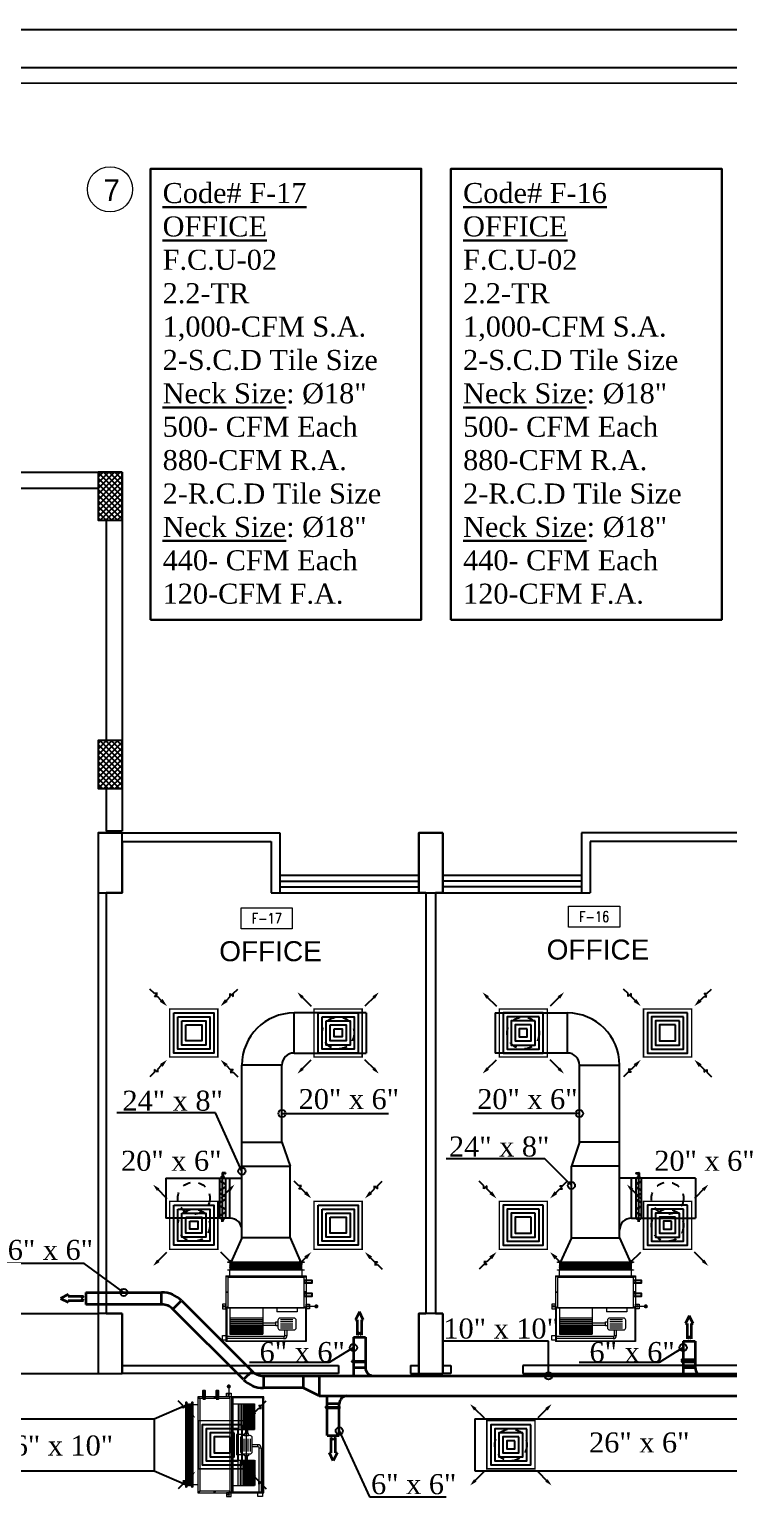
# Model space of a CAD drawing. Extents: x -432 to -365, y -145 to 173.
# Drawn here: x -399.82 to -391.1, y -85.91 to -67.47 of the extents above; entities that cross this region are included whole.
import ezdxf
from ezdxf.enums import TextEntityAlignment as Align

# ---------------------------------------------------------------- set-up
doc = ezdxf.new("R2010")
doc.units = 0
doc.header["$MEASUREMENT"] = 0
for name, pattern in [('DASHDOT', [1, 0.5, -0.25, 0, -0.25]), ('HIDDEN', [0.375, 0.25, -0.125]), ('HIDDEN-Z', [3, 2, -1])]:
    doc.linetypes.add(name, pattern=pattern)
for name, color, linetype in [('01_AC-EQUIP', 206, 'Continuous'), ('03_AC-S.DUCT', 5, 'Continuous'), ('12-AC-FL.CONN.', 2, 'Continuous'), ('A.C.VOLUM DAMPER', 2, 'Continuous'), ('COL', 2, 'Continuous'), ('COLHATCH', 5, 'Continuous'), ('column', 6, 'Continuous'), ('fram', 252, 'Continuous'), ('M-CH-WP-R', 40, 'HIDDEN-Z'), ('M-CH-WP-S', 142, 'Continuous'), ('M-DIFUSER', 195, 'Continuous'), ('M-DUCT-RA', 30, 'Continuous'), ('M-DUCT-SA', 5, 'Continuous'), ('M-EQBMNT', 21, 'Continuous'), ('WALL', 4, 'Continuous'), ('WIN', 5, 'Continuous'), ('ZONE TEXT', 73, 'Continuous')]:
    doc.layers.add(name, color=color, linetype=linetype)
for name, color, linetype, lineweight in [('04-AC_F.A.DUCT', 4, 'Continuous', 35), ('A-SYMB-RMNU', 4, 'Continuous', 9), ('AC-TEXT', 15, 'Continuous', 30), ('AXIS-TXT', 171, 'Continuous', 20)]:
    doc.layers.add(name, color=color, linetype=linetype, lineweight=lineweight)
doc.styles.add('AC', font='romans.shx', dxfattribs={"height": 0.2})
doc.styles.add('ARABY', font='sosa.shx')
doc.styles.add('ROMANS-TITLE', font='ROMANS.shx', dxfattribs={"width": 0.8})
doc.dimstyles.new('IHAB', dxfattribs={"dimscale": 0, "dimtxt": 0.15, "dimasz": 0.09, "dimexe": 0.18, "dimexo": 0.0625, "dimgap": 0, "dimtad": 0, "dimtih": 1, "dimtoh": 1, "dimzin": 0, "dimdsep": 46, "dimtxsty": 'ARABY', "dimcen": 0.03, "dimse1": 1, "dimse2": 1, "dimclrd": 36, "dimclrt": 42, "dimadec": 0, "dimazin": 0, "dimtfac": 1, "dimtmove": 1, "dimatfit": 3, "dimldrblk": 'ORIGIN', "dimfxl": 1, "dimtolj": 1, "dimtzin": 0, "dimarcsym": 0})

# ---------------------------------------------------------------- blocks, each defined once
blk = doc.blocks.new('*U251')
at = {"layer": 'M-DIFUSER', "ltscale": 5, "const_width": 18}
blk.add_lwpolyline([(-300, 300), (300, 300), (300, -300), (-300, -300)], close=True, dxfattribs=at)
at = {"layer": 'M-DIFUSER', "color": 21}
for points in [[(250, 250), (-250, 250), (-250, -250), (250, -250)], [(200, 200), (-200, 200), (-200, -200), (200, -200)], [(150, 150), (-150, 150), (-150, -150), (150, -150)], [(100, 100), (-100, 100), (-100, -100), (100, -100)], [(50, 50), (-50, 50), (-50, -50), (50, -50)]]:
    blk.add_lwpolyline(points, close=True, dxfattribs=at)
at = {"layer": 'M-DUCT-SA', "color": 5, "extrusion": (-5.07059e-20, -1.19855e-17, -1)}
blk.add_line((-461, 461), (-335, 335), dxfattribs=at)
at = {"layer": 'M-DUCT-SA', "color": 5, "extrusion": (-1.19855e-17, 5.07059e-20, -1)}
blk.add_line((461, 461), (335, 335), dxfattribs=at)
at = {"layer": 'M-DUCT-SA', "color": 5, "extrusion": (1.19855e-17, -5.07059e-20, -1)}
blk.add_line((-461, -461), (-335, -335), dxfattribs=at)
at = {"layer": 'M-DUCT-SA', "color": 5, "extrusion": (5.07059e-20, 1.19855e-17, -1)}
blk.add_line((461, -461), (335, -335), dxfattribs=at)
at = {"layer": 'M-DUCT-SA', "color": 5, "extrusion": (-5.07059e-20, -1.19855e-17, -1)}
blk.add_solid([(460, 428), (429, 459), (507, 507)], dxfattribs=at)
at = {"layer": 'M-DUCT-SA', "color": 5, "extrusion": (5.07059e-20, -1.19855e-17, -1)}
blk.add_solid([(-460, 428), (-429, 459), (-507, 507)], dxfattribs=at)
at = {"layer": 'M-DUCT-SA', "color": 5, "extrusion": (1.19855e-17, -5.07059e-20, -1)}
blk.add_solid([(428, -460), (459, -429), (507, -507)], dxfattribs=at)
at = {"layer": 'M-DUCT-SA', "color": 5, "extrusion": (-1.19855e-17, -5.07059e-20, -1)}
blk.add_solid([(-428, -460), (-459, -429), (-507, -507)], dxfattribs=at)
blk = doc.blocks.new('*U254')
at = {"layer": 'M-DIFUSER', "ltscale": 5, "const_width": 18}
blk.add_lwpolyline([(-300, 300), (300, 300), (300, -300), (-300, -300)], close=True, dxfattribs=at)
at = {"layer": 'M-DIFUSER', "color": 21}
for points in [[(250, 250), (-250, 250), (-250, -250), (250, -250)], [(200, 200), (-200, 200), (-200, -200), (200, -200)], [(150, 150), (-150, 150), (-150, -150), (150, -150)], [(100, 100), (-100, 100), (-100, -100), (100, -100)]]:
    blk.add_lwpolyline(points, close=True, dxfattribs=at)
at = {"layer": 'M-DUCT-RA', "color": 30}
for p, q in [((-491, 491), (-549, 549)), ((-491, 455), (-491, 491)), ((-455, 491), (-491, 455)), ((-455, 455), (-455, 491)), ((-406, 406), (-455, 455)), ((406, 406), (455, 455)), ((455, 491), (491, 491)), ((491, 455), (455, 491)), ((455, 455), (491, 455)), ((491, 491), (549, 549)), ((-491, -491), (-549, -549)), ((-491, -455), (-455, -491)), ((-455, -455), (-491, -455)), ((-455, -491), (-491, -491)), ((-406, -406), (-455, -455)), ((406, -406), (455, -455)), ((455, -491), (491, -455)), ((455, -455), (455, -491)), ((491, -455), (491, -491)), ((491, -491), (549, -549))]:
    blk.add_line(p, q, dxfattribs=at)
for points in [[(-389, 424), (-424, 389), (-335, 335)], [(424, 389), (389, 424), (335, 335)], [(-424, -389), (-389, -424), (-335, -335)], [(389, -424), (424, -389), (335, -335)]]:
    blk.add_solid(points, dxfattribs=at)
blk = doc.blocks.new('A$C069E27EC')
at = {"layer": '01_AC-EQUIP', "color": 2, "linetype": 'Continuous'}
for p, q in [((0, 0), (0, -130)), ((1, 0.3), (0.5, -1.3)), ((1, 0.3), (1.5, -1.3)), ((2, 0.3), (1.5, -1.3)), ((2, 0.3), (2.5, -1.3)), ((3, 0.3), (2.5, -1.3)), ((3, 0.3), (3.6, -1.3)), ((4.1, 0.3), (3.6, -1.3)), ((4.1, 0.3), (4.6, -1.3)), ((5.1, 0.3), (4.6, -1.3)), ((5.1, 0.3), (5.6, -1.3)), ((6.1, 0.3), (5.6, -1.3)), ((6.1, 0.3), (6.6, -1.3)), ((7.1, 0.3), (6.6, -1.3)), ((7.1, 0.3), (7.6, -1.3)), ((8.1, 0.3), (7.6, -1.3)), ((8.1, 0.3), (8.6, -1.3)), ((9.2, 0.3), (8.6, -1.3)), ((9.2, 0.3), (9.7, -1.3)), ((1.5, -128.7), (1.5, -1.3)), ((2.5, -128.7), (2.5, -1.3)), ((3.6, -128.7), (3.6, -1.3)), ((4.6, -128.7), (4.6, -1.3)), ((5.6, -128.7), (5.6, -1.3)), ((6.6, -128.7), (6.6, -1.3)), ((7.6, -128.7), (7.6, -1.3)), ((8.6, -128.7), (8.6, -1.3)), ((1, -130.3), (0.5, -128.7)), ((1, -130.3), (1.5, -128.7)), ((2, -130.3), (1.5, -128.7)), ((2, -130.3), (2.5, -128.7)), ((3, -130.3), (2.5, -128.7)), ((3, -130.3), (3.6, -128.7)), ((4.1, -130.3), (3.6, -128.7)), ((4.1, -130.3), (4.6, -128.7)), ((5.1, -130.3), (4.6, -128.7)), ((5.1, -130.3), (5.6, -128.7)), ((6.1, -130.3), (5.6, -128.7)), ((6.1, -130.3), (6.6, -128.7)), ((7.1, -130.3), (6.6, -128.7)), ((7.1, -130.3), (7.6, -128.7)), ((8.1, -130.3), (7.6, -128.7)), ((8.1, -130.3), (8.6, -128.7)), ((9.2, -130.3), (8.6, -128.7)), ((9.2, -130.3), (9.7, -128.7))]:
    blk.add_line(p, q, dxfattribs=at)
for points in [[(0, 2.5), (0.5, 2.5), (0.5, -132.5), (0, -132.5)], [(9.7, 2.5), (10.2, 2.5), (10.2, -132.5), (9.7, -132.5)]]:
    blk.add_lwpolyline(points, close=True, dxfattribs=at)
blk = doc.blocks.new('A$C7CD32F90')
at = {"layer": '01_AC-EQUIP', "color": 1, "lineweight": 20}
for p, q in [((0.089, -0.4), (0.089, -0.116)), ((0.408, -0.116), (0.089, -0.116)), ((0.408, -0.117), (0.089, -0.117)), ((0.408, -0.119), (0.089, -0.119)), ((0.408, -0.122), (0.089, -0.122)), ((0.408, -0.125), (0.089, -0.125)), ((0.408, -0.128), (0.089, -0.128)), ((0.408, -0.132), (0.089, -0.132)), ((0.408, -0.136), (0.089, -0.136)), ((0.408, -0.141), (0.089, -0.141)), ((0.408, -0.148), (0.089, -0.148)), ((0.408, -0.155), (0.089, -0.155)), ((0.408, -0.164), (0.089, -0.164)), ((0.408, -0.173), (0.089, -0.173)), ((0.408, -0.183), (0.089, -0.183)), ((0.408, -0.4), (0.408, -0.116)), ((0.683, -0.168), (0.526, -0.168)), ((0.599, -0.074), (0.599, -0.145)), ((0.626, -0.074), (0.599, -0.074)), ((0.626, -0.074), (0.626, -0.145)), ((0.639, -0.035), (1.2, -0.035)), ((0.639, -0.061), (0.639, -0.035)), ((0.639, -0.061), (1.2, -0.061)), ((0.791, -0.4), (0.791, -0.116)), ((0.791, -0.116), (1.11, -0.116)), ((0.791, -0.117), (1.11, -0.117)), ((0.791, -0.119), (1.11, -0.119)), ((0.791, -0.122), (1.11, -0.122)), ((0.791, -0.125), (1.11, -0.125)), ((0.791, -0.128), (1.11, -0.128)), ((0.791, -0.132), (1.11, -0.132)), ((0.791, -0.136), (1.11, -0.136)), ((0.791, -0.141), (1.11, -0.141)), ((0.791, -0.148), (1.11, -0.148)), ((0.791, -0.155), (1.11, -0.155)), ((0.791, -0.164), (1.11, -0.164)), ((0.791, -0.173), (1.11, -0.173)), ((0.791, -0.183), (1.11, -0.183)), ((1.11, -0.4), (1.11, -0.116)), ((0.408, -0.193), (0.089, -0.193)), ((0.408, -0.201), (0.089, -0.201)), ((0.408, -0.209), (0.089, -0.209)), ((0.408, -0.219), (0.089, -0.219)), ((0.408, -0.229), (0.089, -0.229)), ((0.408, -0.239), (0.089, -0.239)), ((0.408, -0.255), (0.089, -0.255)), ((0.408, -0.275), (0.089, -0.275)), ((0.408, -0.295), (0.089, -0.295)), ((0.089, -0.321), (0.408, -0.321)), ((0.408, -0.204), (0.46, -0.204)), ((0.408, -0.231), (0.46, -0.231)), ((0.472, -0.243), (0.472, -0.343)), ((0.472, -0.343), (0.726, -0.343)), ((0.683, -0.194), (0.526, -0.194)), ((0.683, -0.221), (0.526, -0.221)), ((0.683, -0.248), (0.526, -0.248)), ((0.683, -0.274), (0.526, -0.274)), ((0.726, -0.243), (0.726, -0.343)), ((0.791, -0.204), (0.739, -0.204)), ((0.791, -0.231), (0.739, -0.231)), ((0.791, -0.193), (1.11, -0.193)), ((0.791, -0.201), (1.11, -0.201)), ((0.791, -0.209), (1.11, -0.209)), ((0.791, -0.219), (1.11, -0.219)), ((0.791, -0.229), (1.11, -0.229)), ((0.791, -0.239), (1.11, -0.239)), ((0.791, -0.255), (1.11, -0.255)), ((0.791, -0.275), (1.11, -0.275)), ((0.791, -0.295), (1.11, -0.295)), ((1.11, -0.321), (0.791, -0.321)), ((0.022, -0.425), (0.001, -0.425)), ((0.011, -0.418), (0.011, -0.432)), ((0.472, -0.37), (0.726, -0.37)), ((0.472, -0.4), (0.472, -0.37)), ((0.726, -0.4), (0.726, -0.37)), ((1.178, -0.425), (1.199, -0.425)), ((1.189, -0.418), (1.189, -0.432)), ((0.022, -0.615), (0.001, -0.615)), ((0.011, -0.608), (0.011, -0.622)), ((1.178, -0.615), (1.199, -0.615)), ((1.189, -0.608), (1.189, -0.622)), ((0.022, -0.81), (0.001, -0.81)), ((0.011, -0.803), (0.011, -0.817)), ((0.1, -0.824), (0.1, -0.89)), ((1.1, -0.824), (1.1, -0.89)), ((1.178, -0.81), (1.199, -0.81)), ((1.189, -0.803), (1.189, -0.817))]:
    blk.add_line(p, q, dxfattribs=at)
at = {"layer": '01_AC-EQUIP', "color": 1, "linetype": 'DASHDOT', "lineweight": 20}
for p, q in [((0.408, -0.193), (0.089, -0.193)), ((0.791, -0.193), (1.11, -0.193))]:
    blk.add_line(p, q, dxfattribs=at)
at = {"layer": '01_AC-EQUIP', "color": 4, "lineweight": 20}
blk.add_line((-0.128, -0.438), (-0.023, -0.438), dxfattribs=at)
at = {"layer": '01_AC-EQUIP', "color": 1, "lineweight": 20}
for points in [[(0, -0.4), (1.2, -0.4), (1.2, 0), (0, 0)], [(0.012, -0.388), (1.188, -0.388), (1.188, -0.012), (0.012, -0.012)], [(1.244, -0.076), (1.2, -0.076), (1.2, -0.016), (1.244, -0.016)], [(0.485, -0.193), (0.46, -0.193), (0.46, -0.243), (0.485, -0.243)], [(0.714, -0.193), (0.739, -0.193), (0.739, -0.243), (0.714, -0.243)], [(-0.044, -0.407), (0, -0.407), (0, -0.467), (-0.044, -0.467)], [(1.2, -0.4), (0, -0.4), (0, -0.824), (1.2, -0.824)], [(1.175, -0.42), (0.024, -0.42), (0.024, -0.8), (1.175, -0.8)], [(1.244, -0.407), (1.2, -0.407), (1.2, -0.467), (1.244, -0.467)]]:
    blk.add_lwpolyline(points, close=True, dxfattribs=at)
blk.add_lwpolyline([(0.687, -0.145), (0.511, -0.145, 0.414214), (0.485, -0.171), (0.485, -0.264, 0.414214), (0.511, -0.291), (0.687, -0.291, 0.414214), (0.714, -0.264), (0.714, -0.171, 0.414214)], format="xyb", close=True, dxfattribs=at)
at = {"layer": '01_AC-EQUIP', "color": 4, "lineweight": 20, "const_width": 0.0252}
blk.add_lwpolyline([(-0.126, -0.45, 1), (-0.131, -0.425, 1)], format="xyb", close=True, dxfattribs=at)
at = {"layer": '01_AC-EQUIP', "color": 1, "lineweight": 20}
for centre in [(-0.023, -0.438), (1.223, -0.438)]:
    blk.add_circle(centre, 0.00932, dxfattribs=at)
for radius in [0.0399, 0.0133]:
    blk.add_arc((0.639, -0.074), radius, 90.0006, 180.0006, dxfattribs=at)
at = {"layer": '01_AC-EQUIP', "color": 1, "lineweight": 20, "extrusion": (0, 0, -1)}
for centre, major_axis, start_param, end_param in [((0.011, -0.425), (-0.00827, 0), -1.570796, 4.712389), ((0.011, -0.425), (-0.0047, 0), 3.141593, 9.424778), ((0.011, -0.615), (-0.00827, 0), -1.570796, 4.712389), ((0.011, -0.615), (-0.0047, 0), 3.141593, 9.424778), ((0.011, -0.81), (-0.00827, 0), -1.570796, 4.712389), ((0.011, -0.81), (-0.0047, 0), 3.141593, 9.424778)]:
    blk.add_ellipse(centre, major_axis=major_axis, ratio=0.646018, start_param=start_param, end_param=end_param, dxfattribs=at)
at = {"layer": '01_AC-EQUIP', "color": 1, "lineweight": 20}
for centre, major_axis, start_param, end_param in [((1.189, -0.425), (0.00827, 0), -1.570796, 4.712389), ((1.189, -0.425), (0.0047, 0), 3.141593, 9.424778), ((1.189, -0.615), (0.00827, 0), -1.570796, 4.712389), ((1.189, -0.615), (0.0047, 0), 3.141593, 9.424778), ((1.189, -0.81), (0.00827, 0), -1.570796, 4.712389), ((1.189, -0.81), (0.0047, 0), 3.141593, 9.424778)]:
    blk.add_ellipse(centre, major_axis=major_axis, ratio=0.646018, start_param=start_param, end_param=end_param, dxfattribs=at)
at = {"layer": 'M-CH-WP-R', "color": 6, "linetype": 'ByBlock', "ltscale": 1.5}
blk.add_lwpolyline([(0.025, -0.762), (0.025, -0.732), (-0.075, -0.732), (-0.075, -0.762)], close=True, dxfattribs=at)
at = {"layer": 'M-CH-WP-S', "color": 5, "linetype": 'ByBlock', "ltscale": 1.5}
blk.add_lwpolyline([(0.025, -0.597), (0.025, -0.567), (-0.075, -0.567), (-0.075, -0.597)], close=True, dxfattribs=at)
at = {"layer": 'M-EQBMNT', "color": 21, "linetype": 'ByBlock', "ltscale": 1.5}
for p, q in [((0.408, -0.116), (0.089, -0.116)), ((0.791, -0.116), (1.11, -0.116))]:
    blk.add_line(p, q, dxfattribs=at)
at = {"layer": '01_AC-EQUIP', "color": 1, "lineweight": 20, "xscale": 0.00784765227677817, "yscale": 0.00784765227677817, "zscale": 0.00784765227677817, "rotation": 270}
blk.add_blockref('A$C069E27EC', (1.11, -0.89), dxfattribs=at)
blk = doc.blocks.new('A$C224F6469')
at = {"layer": '01_AC-EQUIP', "color": 1, "lineweight": 20}
for p, q in [((0, 0), (1, 0)), ((0, -0.82), (0, 0)), ((1, -0.82), (1, 0)), ((0.007, -0.004), (0.988, -0.004)), ((0.007, -0.42), (0.007, -0.004)), ((0.32, -0.168), (0.163, -0.168)), ((0.236, -0.074), (0.236, -0.145)), ((0.263, -0.074), (0.236, -0.074)), ((0.263, -0.074), (0.263, -0.145)), ((0.276, -0.035), (1, -0.035)), ((0.276, -0.061), (0.276, -0.035)), ((0.276, -0.061), (1, -0.061)), ((0.541, -0.42), (0.541, -0.09)), ((0.541, -0.09), (0.949, -0.09)), ((0.541, -0.092), (0.949, -0.092)), ((0.541, -0.094), (0.949, -0.094)), ((0.541, -0.096), (0.949, -0.096)), ((0.541, -0.099), (0.949, -0.099)), ((0.541, -0.103), (0.949, -0.103)), ((0.541, -0.106), (0.949, -0.106)), ((0.541, -0.11), (0.949, -0.11)), ((0.541, -0.115), (0.949, -0.115)), ((0.541, -0.122), (0.949, -0.122)), ((0.541, -0.129), (0.949, -0.129)), ((0.541, -0.138), (0.949, -0.138)), ((0.541, -0.148), (0.949, -0.148)), ((0.541, -0.158), (0.949, -0.158)), ((0.541, -0.168), (0.949, -0.168)), ((0.541, -0.175), (0.949, -0.175)), ((0.541, -0.184), (0.949, -0.184)), ((0.949, -0.42), (0.949, -0.09)), ((0.988, -0.42), (0.988, -0.004)), ((0.32, -0.194), (0.163, -0.194)), ((0.32, -0.221), (0.163, -0.221)), ((0.32, -0.248), (0.163, -0.248)), ((0.32, -0.274), (0.163, -0.274)), ((0.541, -0.204), (0.376, -0.204)), ((0.541, -0.231), (0.376, -0.231)), ((0.541, -0.194), (0.949, -0.194)), ((0.541, -0.214), (0.949, -0.214)), ((0.541, -0.23), (0.949, -0.23)), ((0.541, -0.25), (0.949, -0.25)), ((0.541, -0.27), (0.949, -0.27)), ((0.949, -0.295), (0.541, -0.295)), ((0, -0.42), (1, -0.42)), ((0.022, -0.425), (0.001, -0.425)), ((0.011, -0.418), (0.011, -0.432)), ((0.109, -0.37), (0.363, -0.37)), ((0.109, -0.42), (0.109, -0.37)), ((0.363, -0.42), (0.363, -0.37)), ((0.978, -0.425), (0.999, -0.425)), ((0.989, -0.418), (0.989, -0.432)), ((0.022, -0.615), (0.001, -0.615)), ((0.011, -0.608), (0.011, -0.622)), ((0.978, -0.615), (0.999, -0.615)), ((0.989, -0.608), (0.989, -0.622)), ((1, -0.82), (0, -0.82)), ((0.022, -0.81), (0.001, -0.81)), ((0.011, -0.803), (0.011, -0.817)), ((0.05, -0.82), (0.05, -0.89)), ((0.95, -0.82), (0.95, -0.89)), ((0.978, -0.81), (0.999, -0.81)), ((0.989, -0.803), (0.989, -0.817))]:
    blk.add_line(p, q, dxfattribs=at)
at = {"layer": '01_AC-EQUIP', "color": 1, "linetype": 'DASHDOT', "lineweight": 20}
blk.add_line((0.541, -0.168), (0.949, -0.168), dxfattribs=at)
at = {"layer": '01_AC-EQUIP', "color": 4, "lineweight": 20}
blk.add_line((-0.128, -0.438), (-0.023, -0.438), dxfattribs=at)
at = {"layer": '01_AC-EQUIP', "color": 2, "lineweight": 20}
for p, q in [((0.047, -0.9), (0.063, -0.895)), ((0.047, -0.9), (0.063, -0.905)), ((0.047, -0.91), (0.063, -0.905)), ((0.047, -0.91), (0.063, -0.915)), ((0.047, -0.92), (0.063, -0.915)), ((0.047, -0.92), (0.063, -0.925)), ((0.063, -0.905), (0.937, -0.905)), ((0.063, -0.915), (0.937, -0.915)), ((0.953, -0.9), (0.937, -0.895)), ((0.953, -0.9), (0.937, -0.905)), ((0.953, -0.91), (0.937, -0.905)), ((0.953, -0.91), (0.937, -0.915)), ((0.953, -0.92), (0.937, -0.915)), ((0.953, -0.92), (0.937, -0.925)), ((0.047, -0.931), (0.063, -0.925)), ((0.047, -0.931), (0.063, -0.936)), ((0.047, -0.941), (0.063, -0.936)), ((0.047, -0.941), (0.063, -0.946)), ((0.047, -0.951), (0.063, -0.946)), ((0.047, -0.951), (0.063, -0.956)), ((0.047, -0.961), (0.063, -0.956)), ((0.047, -0.961), (0.063, -0.966)), ((0.047, -0.971), (0.063, -0.966)), ((0.047, -0.971), (0.063, -0.976)), ((0.047, -0.981), (0.063, -0.976)), ((0.047, -0.981), (0.063, -0.987)), ((0.063, -0.925), (0.937, -0.925)), ((0.063, -0.936), (0.937, -0.936)), ((0.063, -0.946), (0.937, -0.946)), ((0.063, -0.956), (0.937, -0.956)), ((0.063, -0.966), (0.937, -0.966)), ((0.063, -0.976), (0.937, -0.976)), ((0.953, -0.931), (0.937, -0.925)), ((0.953, -0.931), (0.937, -0.936)), ((0.953, -0.941), (0.937, -0.936)), ((0.953, -0.941), (0.937, -0.946)), ((0.953, -0.951), (0.937, -0.946)), ((0.953, -0.951), (0.937, -0.956)), ((0.953, -0.961), (0.937, -0.956)), ((0.953, -0.961), (0.937, -0.966)), ((0.953, -0.971), (0.937, -0.966)), ((0.953, -0.971), (0.937, -0.976)), ((0.953, -0.981), (0.937, -0.976)), ((0.953, -0.981), (0.937, -0.987))]:
    blk.add_line(p, q, dxfattribs=at)
at = {"layer": '01_AC-EQUIP', "color": 1, "lineweight": 20}
blk.add_lwpolyline([(0.324, -0.145), (0.149, -0.145, 0.414214), (0.122, -0.171), (0.122, -0.264, 0.414214), (0.149, -0.291), (0.324, -0.291, 0.414214), (0.351, -0.264), (0.351, -0.171, 0.414214)], format="xyb", close=True, dxfattribs=at)
for points in [[(1.044, -0.076), (1, -0.076), (1, -0.016), (1.044, -0.016)], [(0.351, -0.193), (0.376, -0.193), (0.376, -0.243), (0.351, -0.243)], [(-0.044, -0.407), (0, -0.407), (0, -0.467), (-0.044, -0.467)], [(0.025, -0.8), (0.975, -0.8), (0.975, -0.42), (0.025, -0.42)], [(1.044, -0.407), (1, -0.407), (1, -0.467), (1.044, -0.467)]]:
    blk.add_lwpolyline(points, close=True, dxfattribs=at)
at = {"layer": '01_AC-EQUIP', "color": 4, "lineweight": 20, "const_width": 0.0252}
blk.add_lwpolyline([(-0.126, -0.45, 1), (-0.131, -0.425, 1)], format="xyb", close=True, dxfattribs=at)
at = {"layer": '01_AC-EQUIP', "color": 2, "lineweight": 20}
for points in [[(0.975, -0.89), (0.975, -0.895), (0.025, -0.895), (0.025, -0.89)], [(0.975, -0.987), (0.975, -0.992), (0.025, -0.992), (0.025, -0.987)]]:
    blk.add_lwpolyline(points, close=True, dxfattribs=at)
at = {"layer": '01_AC-EQUIP', "color": 1, "lineweight": 20}
for centre in [(-0.023, -0.438), (1.023, -0.438)]:
    blk.add_circle(centre, 0.00932, dxfattribs=at)
for radius in [0.0399, 0.0133]:
    blk.add_arc((0.276, -0.074), radius, 90.0006, 180.0006, dxfattribs=at)
at = {"layer": '01_AC-EQUIP', "color": 1, "lineweight": 20, "extrusion": (0, 0, -1)}
for centre, major_axis, start_param, end_param in [((0.011, -0.425), (-0.00827, 0), -1.570796, 4.712389), ((0.011, -0.425), (-0.0047, 0), 3.141593, 9.424778), ((0.011, -0.615), (-0.00827, 0), -1.570796, 4.712389), ((0.011, -0.615), (-0.0047, 0), 3.141593, 9.424778), ((0.011, -0.81), (-0.00827, 0), -1.570796, 4.712389), ((0.011, -0.81), (-0.0047, 0), 3.141593, 9.424778)]:
    blk.add_ellipse(centre, major_axis=major_axis, ratio=0.646018, start_param=start_param, end_param=end_param, dxfattribs=at)
at = {"layer": '01_AC-EQUIP', "color": 1, "lineweight": 20}
for centre, major_axis, start_param, end_param in [((0.989, -0.425), (0.00827, 0), -1.570796, 4.712389), ((0.989, -0.425), (0.0047, 0), 3.141593, 9.424778), ((0.989, -0.615), (0.00827, 0), -1.570796, 4.712389), ((0.989, -0.615), (0.0047, 0), 3.141593, 9.424778), ((0.989, -0.81), (0.00827, 0), -1.570796, 4.712389), ((0.989, -0.81), (0.0047, 0), 3.141593, 9.424778)]:
    blk.add_ellipse(centre, major_axis=major_axis, ratio=0.646018, start_param=start_param, end_param=end_param, dxfattribs=at)
at = {"layer": 'M-CH-WP-R', "color": 6, "linetype": 'ByBlock', "ltscale": 1.5}
blk.add_lwpolyline([(0.025, -0.762), (0.025, -0.732), (-0.075, -0.732), (-0.075, -0.762)], close=True, dxfattribs=at)
at = {"layer": 'M-CH-WP-S', "color": 5, "linetype": 'ByBlock', "ltscale": 1.5}
blk.add_lwpolyline([(0.025, -0.597), (0.025, -0.567), (-0.075, -0.567), (-0.075, -0.597)], close=True, dxfattribs=at)
at = {"layer": 'M-EQBMNT', "color": 21, "linetype": 'ByBlock', "ltscale": 1.5}
blk.add_line((0.541, -0.09), (0.949, -0.09), dxfattribs=at)
blk = doc.blocks.new('A$C180A56EA')
at = {"layer": 'A.C.VOLUM DAMPER'}
h = blk.add_hatch(dxfattribs=at)
h.set_pattern_fill('ANSI31', color=256, scale=0.001, style=0)
h.set_pattern_definition([(45, (129.5106855, -230.48025158), (-8.838834765e-05, 8.838834765e-05), [])])
h.paths.add_polyline_path([(0.0459, 0.0039), (0.0459, 0.0065), (0.0401, 0.0065), (0.0401, -0.0027), (0.0459, -0.0027), (0.0459, 0), (0.0603, 0), (0.0603, 0.0128), (0.057, 0.0128), (0.057, 0.0039)])
for p, q in [((-0.1242, 0.0032), (-0.1161, 0.0032)), ((-0.1161, 0.0004), (-0.119, 0.0032)), ((-0.1185, 0), (-0.1161, 0.0024)), ((-0.1161, 0.0015), (-0.1179, 0.0032)), ((-0.1174, 0), (-0.1161, 0.0013)), ((-0.1161, 0.0026), (-0.1168, 0.0032)), ((-0.1163, 0), (-0.1161, 0.0001)), ((-0.1161, 0.0001), (-0.1104, 0.0058)), ((-0.1161, 0.0013), (-0.1116, 0.0058)), ((-0.1161, 0.0024), (-0.1127, 0.0058)), ((-0.1161, -0.0026), (-0.1161, 0.0058)), ((-0.1161, 0.0035), (-0.1138, 0.0058)), ((-0.1161, 0.0058), (-0.1099, 0.0058)), ((-0.1161, 0.0057), (-0.116, 0.0058)), ((-0.1161, 0.0046), (-0.1149, 0.0058)), ((-0.1161, -0.001), (-0.1099, 0.0053)), ((-0.1099, -0.0014), (-0.1161, 0.0048)), ((-0.1161, -0.0021), (-0.1099, 0.0042)), ((-0.1099, -0.0026), (-0.1161, 0.0037)), ((-0.1109, -0.0026), (-0.1161, 0.0026)), ((-0.112, -0.0026), (-0.1161, 0.0015)), ((-0.1131, -0.0026), (-0.1161, 0.0004)), ((-0.1099, -0.0003), (-0.116, 0.0058)), ((-0.1156, -0.0026), (-0.1099, 0.0031)), ((-0.1099, 0.0008), (-0.1149, 0.0058)), ((-0.1145, -0.0026), (-0.1099, 0.002)), ((-0.1099, 0.0019), (-0.1138, 0.0058)), ((-0.1134, -0.0026), (-0.1099, 0.0009)), ((-0.1128, 0.0019), (0.0401, 0.0019)), ((-0.1099, 0.003), (-0.1127, 0.0058)), ((-0.1099, 0.0041), (-0.1116, 0.0058)), ((-0.1099, 0.0052), (-0.1105, 0.0058)), ((0.0401, 0.0121), (-0.1099, 0.0121)), ((-0.0882, 0.0113), (-0.0994, -0.0075)), ((-0.0768, 0.0113), (-0.0656, -0.0075)), ((-0.0402, 0.0113), (-0.0514, -0.0075)), ((-0.0284, 0.0113), (-0.0173, -0.0075)), ((0.0056, 0.0113), (-0.0056, -0.0075)), ((0.0174, 0.0113), (0.0286, -0.0075)), ((0.0459, 0.0065), (0.0401, 0.0065)), ((0.0401, 0.0065), (0.0401, -0.0027)), ((0.0459, 0.0039), (0.0459, 0.0065)), ((0.057, 0.0039), (0.0459, 0.0039)), ((0.0603, 0.0128), (0.057, 0.0128)), ((0.057, 0.0128), (0.057, 0.0039)), ((0.0603, 0.0128), (0.0603, 0)), ((-0.1242, 0), (-0.1161, 0)), ((-0.1142, -0.0026), (-0.1161, -0.0007)), ((-0.1153, -0.0026), (-0.1161, -0.0018)), ((-0.1099, -0.0026), (-0.1161, -0.0026)), ((-0.1123, -0.0026), (-0.1099, -0.0003)), ((-0.1111, -0.0026), (-0.1099, -0.0014)), ((-0.11, -0.0026), (-0.1099, -0.0025)), ((-0.1099, -0.0083), (0.0401, -0.0083)), ((0.0401, -0.0027), (0.0459, -0.0027)), ((0.0603, 0), (0.0459, 0)), ((0.0459, -0.0027), (0.0459, 0))]:
    blk.add_line(p, q, dxfattribs=at)
at = {"layer": 'A.C.VOLUM DAMPER', "extrusion": (0, 0, -1)}
for centre, major_axis, start_param, end_param in [((-0.0938, 0.0019), (0.00135, 0.00135), 3.926991, 7.068583), ((-0.0938, 0.0019), (-0.00135, 0.00135), 2.356195, 5.497787), ((-0.0712, 0.0019), (0.00135, 0.00135), 3.926991, 7.068583), ((-0.0712, 0.0019), (-0.00135, 0.00135), 2.356195, 5.497787), ((-0.0458, 0.0019), (0.00135, 0.00135), 3.926991, 7.068583), ((-0.0458, 0.0019), (-0.00135, 0.00135), 2.356195, 5.497787), ((-0.0228, 0.0019), (0.00135, 0.00135), 3.926991, 7.068583), ((-0.0228, 0.0019), (-0.00135, 0.00135), 2.356194, 5.497787), ((0, 0.0019), (0.00135, 0.00135), 3.926991, 7.068583), ((0, 0.0019), (0.00135, 0.00135), 0.785398, 3.926991), ((0.023, 0.0019), (0.00135, 0.00135), 3.926991, 7.068583), ((0.023, 0.0019), (-0.00135, 0.00135), 2.356195, 5.497787)]:
    blk.add_ellipse(centre, major_axis=major_axis, ratio=1, start_param=start_param, end_param=end_param, dxfattribs=at)
blk = doc.blocks.new('A$C4397250F')
at = {"layer": '04-AC_F.A.DUCT'}
for p, q in [((0, 0), (-0.0241, -0.0482)), ((-0.0241, -0.0482), (-0.0132, -0.0482)), ((-0.0132, -0.0482), (-0.0132, -0.1443)), ((0.0241, -0.0482), (0, 0)), ((0.0132, -0.0482), (0.0241, -0.0482)), ((0.0132, -0.0482), (0.0132, -0.1443)), ((0, -0.1288), (-0.0132, -0.1443)), ((0.0132, -0.1443), (0, -0.1288))]:
    blk.add_line(p, q, dxfattribs=at)
blk = doc.blocks.new('A-ROOM')
at = {"layer": 'A-SYMB-RMNU'}
blk.add_lwpolyline([(-425, 175), (425, 175), (425, -175), (-425, -175)], close=True, dxfattribs=at)
at = {"layer": 'A-SYMB-RMNU', "style": 'ROMANS-TITLE', "width": 0.8}
blk.add_attdef('ROOM-NO', text='', height=175, dxfattribs=at).set_placement((0, 0), align=Align.MIDDLE)

msp = doc.modelspace()

# ---------------------------------------------------------------- hatches: boundary and pattern name
at = {"layer": 'COLHATCH', "linetype": 'Continuous'}
h = msp.add_hatch(dxfattribs=at)
h.set_pattern_fill('_USER', color=252, scale=0.05, angle=45, style=0, double=1, pattern_type=0)
h.set_pattern_definition([(45, (-202.924395, -252.77691), (-0.035355339, 0.035355339), []), (135, (-202.924395, -252.77691), (-0.035355339, -0.035355339), [])])
h.paths.add_polyline_path([(-382.484, -75.197), (-382.784, -75.197), (-382.784, -76.097), (-382.484, -76.097)])
h.paths.add_polyline_path([(-380.484, -75.197), (-381.284, -75.197), (-381.284, -75.497), (-380.484, -75.497)])
h.paths.add_polyline_path([(-378.534, -77.197), (-378.834, -77.197), (-378.834, -77.797), (-378.534, -77.797)])
h.paths.add_polyline_path([(-378.134, -80.777), (-378.934, -80.777), (-378.934, -81.077), (-378.134, -81.077)])
h.paths.add_polyline_path([(-380.684, -80.777), (-381.484, -80.777), (-381.484, -81.077), (-380.684, -81.077)])
h.paths.add_polyline_path([(-380.584, -85.827), (-381.484, -85.827), (-381.484, -86.127), (-380.584, -86.127)])
h.paths.add_polyline_path([(-378.134, -85.777), (-378.934, -85.777), (-378.934, -86.077), (-378.134, -86.077)])
h.paths.add_polyline_path([(-380.392, -92.047), (-381.492, -92.047), (-381.492, -92.347), (-380.639, -92.347, -0.011587), (-380.655, -93.033), (-380.405, -93.043, 0.01656)])
h.paths.add_polyline_path([(-380.586, -94.777), (-380.84, -94.777, -0.040808), (-381.428, -97.116), (-381.192, -97.197, 0.04151)])
h.paths.add_polyline_path([(-382.484, -94.177), (-382.784, -94.177), (-382.784, -95.077), (-382.484, -95.077)])
h.paths.add_polyline_path([(-386.614, -94.177), (-387.014, -94.177), (-387.014, -95.077), (-386.614, -95.077)])
h.paths.add_polyline_path([(-390.414, -94.177), (-390.864, -94.177), (-390.864, -95.077), (-390.414, -95.077)])
h.paths.add_polyline_path([(-390.664, -95.997), (-390.964, -95.997), (-390.964, -96.897), (-390.664, -96.897)])
h.paths.add_polyline_path([(-398.664, -94.177), (-398.964, -94.177), (-398.964, -95.077), (-398.664, -95.077)])
h.paths.add_polyline_path([(-398.664, -95.997), (-398.964, -95.997), (-398.964, -96.897), (-398.664, -96.897)])
h.paths.add_polyline_path([(-406.664, -94.177), (-406.964, -94.177), (-406.964, -95.077), (-406.664, -95.077)])
h.paths.add_polyline_path([(-406.664, -95.997), (-406.964, -95.997), (-406.964, -96.897), (-406.664, -96.897)])
h.paths.add_polyline_path([(-414.764, -94.177), (-415.214, -94.177), (-415.214, -95.077), (-414.764, -95.077)])
h.paths.add_polyline_path([(-414.664, -95.997), (-414.964, -95.997), (-414.964, -96.897), (-414.664, -96.897)])
h.paths.add_polyline_path([(-418.614, -94.177), (-419.014, -94.177), (-419.014, -95.077), (-418.614, -95.077)])
h.paths.add_polyline_path([(-422.844, -94.177), (-423.144, -94.177), (-423.144, -95.077), (-422.844, -95.077)])
h.paths.add_polyline_path([(-424.137, -92.047), (-425.237, -92.047, 0.01656), (-425.224, -93.043), (-424.974, -93.033, -0.011587), (-424.99, -92.347), (-424.137, -92.347)])
h.paths.add_polyline_path([(-424.789, -94.777), (-425.042, -94.777, 0.04151), (-424.437, -97.197), (-424.2, -97.116, -0.040808)])
h.paths.add_polyline_path([(-424.144, -85.827), (-425.044, -85.827), (-425.044, -86.127), (-424.144, -86.127)])
h.paths.add_polyline_path([(-426.694, -85.777), (-427.494, -85.777), (-427.494, -86.077), (-426.694, -86.077)])
h.paths.add_polyline_path([(-426.694, -80.777), (-427.494, -80.777), (-427.494, -81.077), (-426.694, -81.077)])
h.paths.add_polyline_path([(-424.144, -80.777), (-424.944, -80.777), (-424.944, -81.077), (-424.144, -81.077)])
h.paths.add_polyline_path([(-426.794, -77.197), (-427.094, -77.197), (-427.094, -77.797), (-426.794, -77.797)])
h.paths.add_polyline_path([(-424.344, -75.197), (-425.144, -75.197), (-425.144, -75.497), (-424.344, -75.497)])
h.paths.add_polyline_path([(-422.844, -75.197), (-423.144, -75.197), (-423.144, -76.097), (-422.844, -76.097)])
h.paths.add_polyline_path([(-418.564, -75.197), (-418.964, -75.197), (-418.964, -76.097), (-418.564, -76.097)])
h.paths.add_polyline_path([(-414.764, -75.197), (-415.214, -75.197), (-415.214, -76.097), (-414.764, -76.097)])
h.paths.add_polyline_path([(-405.414, -72.997), (-405.714, -72.997), (-405.714, -73.597), (-405.414, -73.597)])
h.paths.add_polyline_path([(-405.414, -75.497), (-400.314, -75.497), (-400.314, -76.947), (-400.014, -76.947), (-400.014, -75.197), (-405.714, -75.197), (-405.714, -76.947), (-405.414, -76.947)])
h.paths.add_polyline_path([(-398.664, -72.997), (-398.964, -72.997), (-398.964, -73.597), (-398.664, -73.597)])
h.paths.add_polyline_path([(-398.664, -76.347), (-398.964, -76.347), (-398.964, -76.947), (-398.664, -76.947)])
h.paths.add_polyline_path([(-390.414, -75.197), (-390.864, -75.197), (-390.864, -76.097), (-390.414, -76.097)])

# ---------------------------------------------------------------- linework, layer by layer
at = {"layer": '03_AC-S.DUCT', "linetype": 'Continuous'}
for p, q in [((-395.619, -79.747), (-396.519, -79.747)), ((-396.519, -80.247), (-396.519, -79.747)), ((-395.619, -79.747), (-395.619, -80.247)), ((-394.009, -79.747), (-394.009, -80.247)), ((-394.009, -79.747), (-393.109, -79.747)), ((-393.109, -80.247), (-393.109, -79.747)), ((-396.519, -80.247), (-395.619, -80.247)), ((-393.109, -80.247), (-394.009, -80.247)), ((-397.169, -82.555), (-397.169, -80.397)), ((-396.669, -80.397), (-397.169, -80.397)), ((-396.669, -81.358), (-396.669, -80.397)), ((-392.959, -81.358), (-392.959, -80.397)), ((-392.959, -80.397), (-392.459, -80.397)), ((-392.459, -82.555), (-392.459, -80.397)), ((-397.169, -81.358), (-396.669, -81.358)), ((-396.669, -81.358), (-396.569, -81.658)), ((-392.959, -81.358), (-393.059, -81.658)), ((-392.459, -81.358), (-392.959, -81.358)), ((-397.169, -81.658), (-396.569, -81.658)), ((-396.569, -82.555), (-396.569, -81.658)), ((-393.059, -82.555), (-393.059, -81.658)), ((-392.459, -81.658), (-393.059, -81.658)), ((-398.119, -81.808), (-398.119, -82.308)), ((-398.119, -81.808), (-397.169, -81.808)), ((-397.319, -82.308), (-397.319, -81.808)), ((-391.509, -81.808), (-392.459, -81.808)), ((-392.309, -82.308), (-392.309, -81.808)), ((-391.509, -81.808), (-391.509, -82.308)), ((-397.319, -82.308), (-398.119, -82.308)), ((-392.309, -82.308), (-391.509, -82.308)), ((-397.169, -82.555), (-397.307, -82.86)), ((-396.569, -82.555), (-397.169, -82.555)), ((-396.569, -82.555), (-396.432, -82.86)), ((-393.059, -82.555), (-393.197, -82.86)), ((-393.059, -82.555), (-392.459, -82.555)), ((-392.459, -82.555), (-392.322, -82.86)), ((-398.264, -84.812), (-397.861, -84.637)), ((-408.664, -84.812), (-398.264, -84.812)), ((-398.264, -84.812), (-398.264, -85.462)), ((-394.264, -84.812), (-383.611, -84.812)), ((-394.264, -84.812), (-394.264, -85.462)), ((-408.664, -85.462), (-398.264, -85.462)), ((-398.264, -85.462), (-397.861, -85.637)), ((-394.264, -85.462), (-384.114, -85.462))]:
    msp.add_line(p, q, dxfattribs=at)
for centre, radius, start, end in [((-396.519, -80.397), 0.65, 90, 180), ((-393.109, -80.397), 0.65, 0, 90), ((-396.519, -80.397), 0.15, 90, 180), ((-393.109, -80.397), 0.15, 0, 90), ((-397.319, -82.458), 0.15, 0, 90), ((-392.309, -82.458), 0.15, 90, 180)]:
    msp.add_arc(centre, radius, start, end, dxfattribs=at)
at = {"layer": '04-AC_F.A.DUCT', "linetype": 'Continuous'}
for p, q in [((-399.117, -83.235), (-398.171, -83.235)), ((-399.117, -83.235), (-399.117, -83.385)), ((-398.171, -83.385), (-398.171, -83.235)), ((-398.171, -83.385), (-399.117, -83.385)), ((-398.03, -83.443), (-397.924, -83.337)), ((-397.149, -84.324), (-398.03, -83.443)), ((-397.924, -83.337), (-397.043, -84.218)), ((-395.778, -83.794), (-395.778, -84.277)), ((-395.778, -83.794), (-395.628, -83.794)), ((-395.628, -83.794), (-395.628, -84.177)), ((-391.664, -83.844), (-391.664, -84.277)), ((-391.664, -83.844), (-391.514, -83.844)), ((-391.514, -83.844), (-391.514, -84.177)), ((-397.043, -84.218), (-397.149, -84.324)), ((-395.628, -84.177), (-395.778, -84.177)), ((-391.514, -84.177), (-391.664, -84.177)), ((-396.901, -84.277), (-382.158, -84.277)), ((-396.901, -84.277), (-396.901, -84.427)), ((-396.404, -84.427), (-396.901, -84.427)), ((-396.404, -84.277), (-396.404, -84.427)), ((-396.204, -84.527), (-396.404, -84.427)), ((-396.204, -84.277), (-396.204, -84.527)), ((-396.204, -84.527), (-388.066, -84.527)), ((-396.104, -85.02), (-396.104, -84.527)), ((-395.954, -84.627), (-396.104, -84.627)), ((-395.954, -85.02), (-395.954, -84.627)), ((-396.104, -85.02), (-395.954, -85.02))]:
    msp.add_line(p, q, dxfattribs=at)
for centre, radius, start, end in [((-398.171, -83.585), 0.35, 45, 90), ((-398.171, -83.585), 0.2, 45, 90), ((-396.901, -84.077), 0.2, 225, 270), ((-395.528, -84.177), 0.1, 180, 270), ((-391.414, -84.177), 0.1, 180, 270), ((-396.901, -84.077), 0.35, 225, 270), ((-395.854, -84.627), 0.1, 90, 180)]:
    msp.add_arc(centre, radius, start, end, dxfattribs=at)
at = {"layer": '12-AC-FL.CONN.', "linetype": 'HIDDEN', "ltscale": 0.25}
for centre in [(-395.969, -79.997), (-393.659, -79.997), (-397.769, -82.058), (-391.859, -82.058), (-397.769, -82.397), (-391.859, -82.397), (-393.814, -85.137)]:
    msp.add_circle(centre, 0.2, dxfattribs=at)
at = {"layer": 'AC-TEXT', "color": 34, "linetype": 'Continuous'}
for points in [[(-398.309, -74.84), (-394.931, -74.84), (-394.931, -69.21), (-398.309, -69.21)], [(-394.561, -74.84), (-391.183, -74.84), (-391.183, -69.21), (-394.561, -69.21)]]:
    msp.add_lwpolyline(points, close=True, dxfattribs=at)
at = {"layer": 'AXIS-TXT'}
msp.add_circle((-398.814, -69.466), 0.282, dxfattribs=at)
at = {"layer": 'COL', "linetype": 'Continuous'}
for points in [[(-398.664, -77.497), (-398.964, -77.497), (-398.964, -78.247), (-398.664, -78.247)], [(-394.664, -77.497), (-394.964, -77.497), (-394.964, -78.247), (-394.664, -78.247)], [(-398.664, -83.497), (-398.964, -83.497), (-398.964, -84.247), (-398.664, -84.247)], [(-394.664, -83.497), (-394.964, -83.497), (-394.964, -84.247), (-394.664, -84.247)]]:
    msp.add_lwpolyline(points, close=True, dxfattribs=at)
at = {"layer": 'column', "color": 252}
for points in [[(-398.664, -72.997), (-398.964, -72.997), (-398.964, -73.597), (-398.664, -73.597)], [(-398.664, -76.347), (-398.964, -76.347), (-398.964, -76.947), (-398.664, -76.947)]]:
    msp.add_lwpolyline(points, close=True, dxfattribs=at)
at = {"layer": 'fram'}
msp.add_line((-367.003, -67.949), (-431.049, -67.949), dxfattribs=at)
for points in [[(-431.526, -67.472), (-366.526, -67.472), (-366.526, -105.472), (-431.526, -105.472)], [(-374.58, -67.949), (-431.049, -67.949), (-431.049, -104.995), (-374.58, -104.995)]]:
    msp.add_lwpolyline(points, close=True, dxfattribs=at)
at = {"layer": 'WALL', "color": 252, "linetype": 'Continuous'}
for p, q in [((-405.714, -72.997), (-398.664, -72.997)), ((-398.664, -72.997), (-398.664, -77.477)), ((-405.014, -73.197), (-398.964, -73.197)), ((-398.964, -73.197), (-398.964, -73.597)), ((-398.964, -73.597), (-398.864, -73.597)), ((-398.864, -73.597), (-398.864, -76.347)), ((-398.864, -76.347), (-398.964, -76.347)), ((-398.964, -76.347), (-398.964, -76.947)), ((-398.964, -76.947), (-398.864, -76.947)), ((-398.864, -76.947), (-398.864, -77.477)), ((-398.964, -77.497), (-396.694, -77.497)), ((-398.964, -77.497), (-398.964, -83.497)), ((-398.664, -77.477), (-398.864, -77.477)), ((-398.664, -77.607), (-396.804, -77.607)), ((-398.664, -77.607), (-398.664, -78.247)), ((-396.804, -77.607), (-396.804, -78.247)), ((-396.694, -77.497), (-396.694, -78.247)), ((-394.964, -78.247), (-394.964, -77.497)), ((-394.964, -77.497), (-394.664, -77.497)), ((-394.664, -77.497), (-394.664, -78.247)), ((-392.934, -77.497), (-392.934, -78.247)), ((-390.664, -77.497), (-392.934, -77.497)), ((-392.824, -77.607), (-392.824, -78.247)), ((-390.964, -77.607), (-392.824, -77.607)), ((-398.864, -78.247), (-398.864, -83.497)), ((-398.664, -78.247), (-398.864, -78.247)), ((-396.804, -78.247), (-396.694, -78.247)), ((-394.874, -78.247), (-394.964, -78.247)), ((-394.874, -78.247), (-394.874, -83.497)), ((-394.754, -78.247), (-394.754, -83.497)), ((-394.664, -78.247), (-394.754, -78.247)), ((-392.934, -78.247), (-392.824, -78.247)), ((-400.124, -83.497), (-398.964, -83.497)), ((-398.864, -83.497), (-398.664, -83.497)), ((-398.664, -83.497), (-398.664, -84.247)), ((-394.964, -84.247), (-394.964, -83.497)), ((-394.964, -83.497), (-394.874, -83.497)), ((-394.754, -83.497), (-394.664, -83.497)), ((-394.664, -83.497), (-394.664, -84.247)), ((-400.124, -84.247), (-398.664, -84.247)), ((-394.964, -84.247), (-394.664, -84.247))]:
    msp.add_line(p, q, dxfattribs=at)
msp.add_lwpolyline([(-374.772, -68.141, 0.0192, 0.0192, 0), (-430.857, -68.141, 0.0192, 0.0192, 0), (-430.857, -104.803, 0.0192, 0.0192, 0), (-374.772, -104.803, 0.0192, 0.0192, 0)], format="xyseb", close=True, dxfattribs=at)
at = {"layer": 'WIN', "color": 252}
for p, q in [((-396.694, -78.027), (-394.964, -78.027)), ((-396.694, -78.102), (-394.964, -78.102)), ((-394.664, -78.027), (-392.934, -78.027)), ((-392.934, -78.102), (-394.664, -78.102)), ((-396.694, -78.172), (-394.964, -78.172)), ((-396.694, -78.247), (-394.964, -78.247)), ((-392.934, -78.172), (-394.664, -78.172)), ((-394.664, -78.247), (-392.934, -78.247)), ((-398.664, -84.147), (-395.964, -84.147)), ((-395.964, -84.247), (-398.664, -84.247)), ((-395.964, -84.147), (-395.964, -84.247)), ((-395.064, -84.147), (-395.064, -84.247)), ((-395.064, -84.147), (-394.964, -84.147)), ((-395.064, -84.247), (-394.964, -84.247)), ((-394.664, -84.147), (-394.564, -84.147)), ((-394.564, -84.247), (-394.664, -84.247)), ((-394.564, -84.147), (-394.564, -84.247)), ((-393.664, -84.147), (-393.664, -84.247)), ((-390.964, -84.147), (-393.664, -84.147)), ((-393.664, -84.247), (-390.964, -84.247))]:
    msp.add_line(p, q, dxfattribs=at)

# ---------------------------------------------------------------- block references
at = {"layer": '01_AC-EQUIP'}
for name, p, rotation in [('A$C224F6469', (-396.369, -83.847), 180), ('A$C224F6469', (-392.259, -83.847), 180), ('A$C7CD32F90', (-396.895, -84.537), 270)]:
    msp.add_blockref(name, p, dxfattribs=dict(at, rotation=rotation))
at = {"layer": '04-AC_F.A.DUCT', "yscale": 2, "zscale": 2}
for p, xscale, rotation in [((-399.432, -83.31), 2, 90), ((-396.029, -85.336), -2, 180)]:
    msp.add_blockref('A$C4397250F', p, dxfattribs=dict(at, xscale=xscale, rotation=rotation))
at = {"layer": '04-AC_F.A.DUCT', "xscale": 2, "yscale": 2, "zscale": 2}
for p in [(-395.703, -83.479), (-391.589, -83.528)]:
    msp.add_blockref('A$C4397250F', p, dxfattribs=at)
at = {"layer": 'A-SYMB-RMNU', "xscale": 0.0007500000000391083, "yscale": 0.0007500000000106866, "zscale": 0.00075}
for p, values in [((-396.859, -78.565), {'ROOM-NO': 'F-17'}), ((-392.775, -78.545), {'ROOM-NO': 'F-16'})]:
    msp.add_blockref('A-ROOM', p, dxfattribs=at).add_auto_attribs(values)
at = {"layer": 'A.C.VOLUM DAMPER', "yscale": 3.333333321445252, "zscale": 3.33333332144528}
for p, xscale, rotation in [((-397.416, -81.942), -3.333333321445252, 270), ((-392.213, -81.942), 3.333333321445252, 90)]:
    msp.add_blockref('A$C180A56EA', p, dxfattribs=dict(at, xscale=xscale, rotation=rotation))
at = {"layer": 'A.C.VOLUM DAMPER', "xscale": -1.000001061474904, "yscale": 1.000001061474904, "zscale": 1.000001061514839}
for p in [(-395.738, -84.102), (-391.624, -84.082), (-391.624, -84.102), (-396.064, -84.674)]:
    msp.add_blockref('A$C180A56EA', p, dxfattribs=at)
at = {"layer": 'M-DIFUSER', "color": 21, "yscale": 0.001000000000004775, "zscale": 0.001}
for name, p, xscale in [('*U254', (-397.769, -79.997), -0.0009999999999763531), ('*U254', (-391.859, -79.997), 0.0009999999999763531), ('*U251', (-395.969, -79.997), -0.0009999999999763531), ('*U251', (-393.659, -79.997), 0.0009999999999763531), ('*U254', (-395.969, -82.397), -0.0009999999999763531), ('*U254', (-393.659, -82.397), 0.0009999999999763531), ('*U251', (-397.769, -82.397), -0.0009999999999763531), ('*U251', (-391.859, -82.397), 0.0009999999999763531), ('*U254', (-397.414, -85.137), 0.0009999999999763531), ('*U251', (-393.814, -85.137), 0.0009999999999763531)]:
    msp.add_blockref(name, p, dxfattribs=dict(at, xscale=xscale))

# ---------------------------------------------------------------- texts
at = {"layer": 'AC-TEXT', "color": 34, "linetype": 'Continuous', "char_height": 0.25, "width": 3.95146, "attachment_point": 7, "style": 'AC'}
for s, insert in [('\\A1;{\\fTimes New Roman|b0|i0|c0|p18;\\L\\C3;Code# F-17\\POFFICE\\P\\l\\C256;F.C.U-02\\L\\C3;\\P\\l\\C34;2.2-TR\\P\\C256;1,000-CFM S.A.\\P\\pt0;\\C34;2-S.C.D Tile Size \\P\\LNeck Size\\l: %%C18"\\P500- CFM Each\\P\\C256;880-CFM R.A.\\C34; \\P\\ptz;2-R.C.D Tile Size\\P\\LNeck Size\\l: %%C18"\\P440- CFM Each \\P\\C256;120-CFM F.A.}', (-398.158, -74.644)), ('\\A1;{\\fTimes New Roman|b0|i0|c0|p18;\\L\\C3;Code# F-16\\POFFICE\\P\\l\\C256;F.C.U-02\\L\\C3;\\P\\l\\C34;2.2-TR\\P\\C256;1,000-CFM S.A.\\P\\pt0;\\C34;2-S.C.D Tile Size \\P\\LNeck Size\\l: %%C18"\\P500- CFM Each\\P\\C256;880-CFM R.A.\\C34; \\P\\ptz;2-R.C.D Tile Size\\P\\LNeck Size\\l: %%C18"\\P440- CFM Each \\P\\C256;120-CFM F.A.}', (-394.41, -74.644)), ('\\A1;{\\fTimes New Roman|b0|i0|c0|p18;\\C256;24" x 8"}', (-398.659, -80.971)), ('\\A1;{\\fTimes New Roman|b0|i0|c0|p18;\\C256;20" x 6"}', (-396.461, -80.951)), ('\\A1;{\\fTimes New Roman|b0|i0|c0|p18;\\C256;20" x 6"}', (-394.234, -80.951)), ('\\A1;{\\fTimes New Roman|b0|i0|c0|p18;\\C256;24" x 8"}', (-394.586, -81.543)), ('\\A1;{\\fTimes New Roman|b0|i0|c0|p18;\\C256;20" x 6"}', (-398.676, -81.721)), ('\\A1;{\\fTimes New Roman|b0|i0|c0|p18;\\C256;20" x 6"}', (-392.025, -81.721)), ('\\A1;{\\fTimes New Roman|b0|i0|c0|p18;\\C85;6" x 6"}', (-400.09, -82.833)), ('\\A1;{\\fTimes New Roman|b0|i0|c0|p18;\\C85;10" x 10"}', (-394.655, -83.815)), ('\\A1;{\\fTimes New Roman|b0|i0|c0|p18;\\C85;6" x 6"}', (-396.948, -84.108)), ('\\A1;{\\fTimes New Roman|b0|i0|c0|p18;\\C85;6" x 6"}', (-392.833, -84.108)), ('\\A1;{\\fTimes New Roman|b0|i0|c0|p18;\\C256;26" x 6"}', (-392.838, -85.237)), ('\\A1;{\\fTimes New Roman|b0|i0|c0|p18;\\C256;26" x 10"}', (-400.217, -85.275)), ('\\A1;{\\fTimes New Roman|b0|i0|c0|p18;\\C85;6" x 6"}', (-395.558, -85.757))]:
    msp.add_mtext(s, dxfattribs=dict(at, insert=insert))
at = {"layer": 'AXIS-TXT', "style": 'ARABY'}
msp.add_text('7', height=0.27, dxfattribs=at).set_placement((-398.894, -69.613, 0))
at = {"layer": 'ZONE TEXT', "linetype": 'Continuous', "char_height": 0.25, "width": 3.29288, "attachment_point": 1, "style": 'AC'}
for insert in [(-397.452, -78.851), (-393.367, -78.831)]:
    msp.add_mtext('{\\fArial|b0|i0|c0|p34;OFFICE}', dxfattribs=dict(at, insert=insert))

# ---------------------------------------------------------------- leaders
at = {"layer": 'AC-TEXT', "color": 34, "linetype": 'Continuous'}
for points in [[(-397.169, -81.721), (-397.499, -80.995), (-398.731, -80.995)], [(-396.669, -81.002), (-395.342, -81.002)], [(-392.959, -81.002), (-394.287, -81.002)], [(-393.059, -81.9), (-393.389, -81.567), (-394.621, -81.567)], [(-398.644, -83.235), (-399.138, -82.876), (-400.105, -82.876)], [(-393.344, -84.277), (-393.344, -83.842), (-394.67, -83.842)], [(-395.778, -83.924), (-396.079, -84.112), (-397.075, -84.112)], [(-391.664, -83.924), (-391.964, -84.112), (-392.961, -84.112)], [(-395.954, -84.964), (-395.577, -85.787), (-394.623, -85.787)]]:
    msp.add_leader(points, dimstyle='IHAB', override={"dimscale": 1}, dxfattribs=at)

doc.saveas('drawing.dxf')
